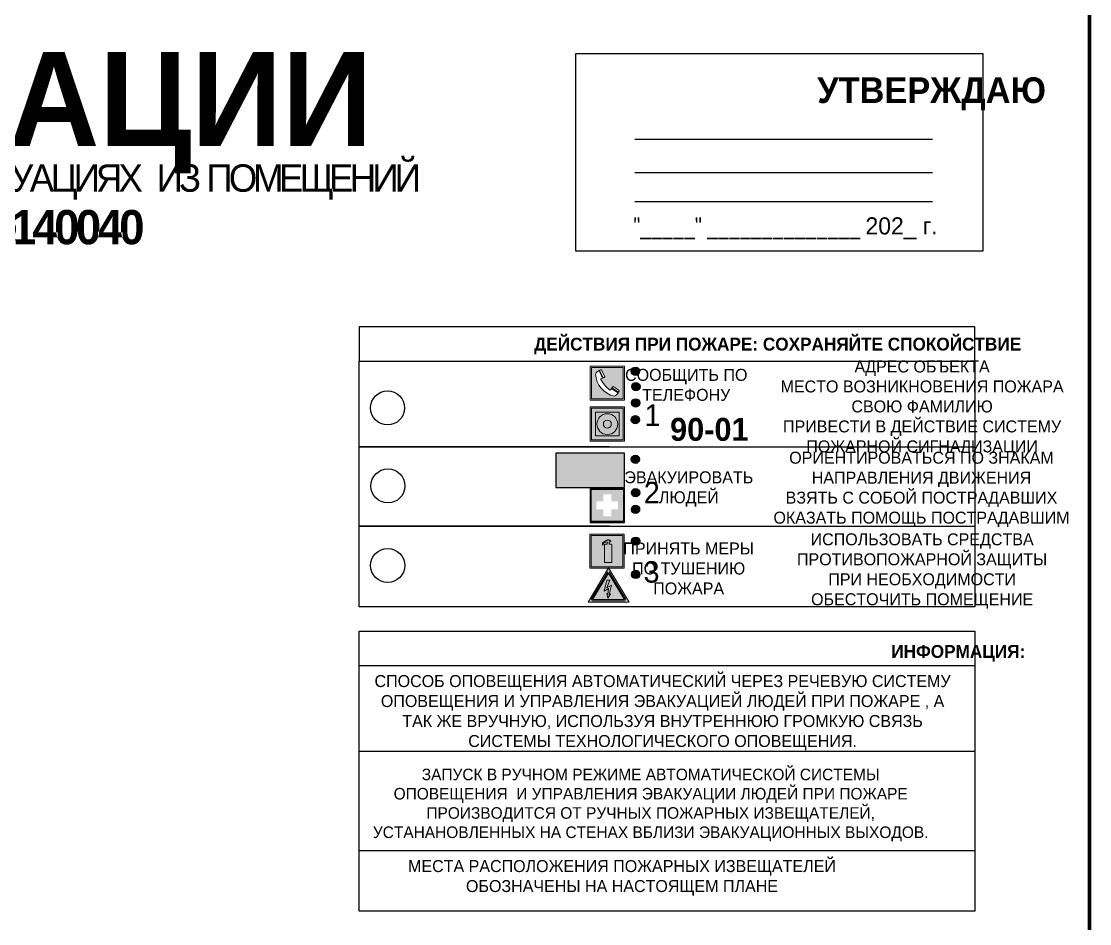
# Model space of a CAD drawing. Header units: millimetres. Extents: x 13114 to 67229, y 22859 to 38520.
# Drawn here: x 21395.9 to 21645.4, y 24843.8 to 25054.6 of the extents above; entities that cross this region are included whole.
import ezdxf

# ---------------------------------------------------------------- set-up
doc = ezdxf.new("R2010")
doc.units = ezdxf.units.MM
doc.styles.add('обычный', font='arial.ttf')

# ---------------------------------------------------------------- blocks, each defined once
blk = doc.blocks.new('A$C3E6D3DDE')
at = {"lineweight": 5}
h = blk.add_hatch(color=40, dxfattribs=at)
h.paths.add_polyline_path([(24.1, 1.45), (16.46, -11.35), (31.74, -11.35)])
h.paths.add_polyline_path([(24.09, -0.46), (30.03, -10.41), (18.14, -10.41)], flags=16)
h.paths.add_polyline_path([(24.54, -3.08), (23.41, -6.02), (25.13, -5.01), (24.33, -8.5), (24.82, -8.27), (23.79, -9.86), (23.4, -8.04), (23.8, -8.43), (24.04, -6.29), (22.39, -7.25), (23.44, -3.08)], flags=0)
h = blk.add_hatch(color=256, dxfattribs=at)
h.paths.add_polyline_path([(24.37, 0.03, 0.567511), (23.82, 0.03), (17.59, -10.4, 0.582454), (17.86, -10.88), (30.32, -10.88, 0.582149), (30.6, -10.4)])
h.paths.add_polyline_path([(24.09, -0.46), (18.14, -10.41), (30.03, -10.41)], flags=16)
h.paths.add_polyline_path([(24.54, -3.08), (23.41, -6.02), (25.13, -5.01), (24.33, -8.5), (24.82, -8.27), (23.79, -9.86), (23.4, -8.04), (23.8, -8.43), (24.04, -6.29), (22.39, -7.25), (23.44, -3.08)], flags=0)
h = blk.add_hatch(color=40, dxfattribs=at)
h.paths.add_polyline_path([(24.09, -0.46), (18.14, -10.41), (30.03, -10.41)])
h.paths.add_polyline_path([(24.82, -8.27), (23.79, -9.86), (23.4, -8.04), (23.8, -8.43), (24.04, -6.29), (22.39, -7.25), (23.44, -3.08), (24.54, -3.08), (23.41, -6.02), (25.13, -5.01), (24.33, -8.5)], flags=16)
at = {"color": 40, "lineweight": 5}
for p, q in [((16.46, -11.35), (24.1, 1.45)), ((24.1, 1.45), (31.74, -11.35))]:
    blk.add_line(p, q, dxfattribs=at)
at = {"lineweight": 5}
for p, q in [((17.59, -10.4), (23.82, 0.03)), ((24.37, 0.03), (30.6, -10.4)), ((18.14, -10.41), (24.09, -0.46)), ((23.44, -3.08), (22.39, -7.25)), ((23.41, -6.02), (24.54, -3.08)), ((24.54, -3.08), (23.44, -3.08)), ((24.09, -0.46), (30.03, -10.41)), ((22.39, -7.25), (24.04, -6.29)), ((25.13, -5.01), (23.41, -6.02)), ((24.04, -6.29), (23.8, -8.43)), ((24.33, -8.5), (25.13, -5.01)), ((17.86, -10.88), (30.32, -10.88)), ((18.14, -10.41), (30.03, -10.41)), ((23.8, -8.43), (23.4, -8.04)), ((23.4, -8.04), (23.79, -9.86)), ((23.79, -9.86), (24.82, -8.27)), ((24.82, -8.27), (24.33, -8.5))]:
    blk.add_line(p, q, dxfattribs=at)
at = {"color": 50, "lineweight": 5}
blk.add_line((31.74, -11.35), (16.46, -11.35), dxfattribs=at)
blk = doc.blocks.new('A$C456E1F9C')
at = {"lineweight": 5}
h = blk.add_hatch(color=242, dxfattribs=at)
h.paths.add_polyline_path([(0.51, -1.47), (0.51, -13.26), (12.29, -13.26), (12.29, -1.47)])
h.paths.add_polyline_path([(5.42, -4.95, -0.254479), (4.78, -5.4), (3.52, -2.53, -0.209735), (4.23, -2.4)], flags=16)
h.paths.add_polyline_path([(8.53, -8.6), (10.87, -10.17), (10.54, -10.76), (8.03, -9.13, -0.192251)], flags=16)
h.paths.add_polyline_path([(4.61, -5.49, 0.005518), (3.87, -5.72, 0.128647), (7.49, -10.01, 0.00809), (7.83, -9.33), (10.47, -10.97, -0.16736), (8.99, -12.25, -0.327862), (1.95, -3.95, -0.166952), (3.36, -2.62)], flags=16)
at = {"color": 242, "lineweight": 5}
for p, q in [((0, -13.77), (0, -0.97)), ((12.8, -0.97), (0, -0.97)), ((4.61, -5.49), (3.36, -2.62)), ((3.52, -2.53), (4.78, -5.4)), ((4.23, -2.4), (5.42, -4.95)), ((12.8, -13.77), (12.8, -0.97)), ((7.83, -9.33), (10.47, -10.97)), ((8.03, -9.13), (10.54, -10.76)), ((10.81, -10.12), (8.53, -8.6)), ((10.54, -10.76), (10.8, -10.3)), ((10.8, -10.3), (10.81, -10.12)), ((0, -13.77), (12.8, -13.77))]:
    blk.add_line(p, q, dxfattribs=at)
blk.add_lwpolyline([(0.51, -1.47), (12.29, -1.47), (12.29, -13.26), (0.51, -13.26)], close=True, dxfattribs=at)
for centre, radius, start, end in [((4.59, -5.34), 2.99, 114.2845, 152.1974), ((11.12, -3.31), 9.19, 183.9915, 256.6009), ((4.02, -3.27), 0.891, 76.3284, 123.7092), ((14.98, -39.1), 35.17, 107.1487, 108.4135), ((13.86, -0.94), 11.08, 205.5536, 234.8762), ((4.68, -4.59), 0.824, 276.9621, 334.0723), ((-13.31, 0.8), 23.44, 332.5487, 334.4027), ((8.94, -9.5), 0.989, 114.4092, 157.9388), ((7.87, -9.46), 3, 291.9291, 329.9329)]:
    blk.add_arc(centre, radius, start, end, dxfattribs=at)
blk = doc.blocks.new('A$C54414219')
at = {"true_color": 0xffffff}
h = blk.add_hatch(color=7, dxfattribs=at)
h.paths.add_polyline_path([(2.39, -9.45), (2.39, -18.3), (11.23, -18.3), (11.23, -9.45)], flags=0)
h.paths.add_polyline_path([(10.71, -13.87, -1), (2.92, -13.87, -1)], flags=0)
h.paths.add_polyline_path([(8.3, -13.87, -1), (5.33, -13.87, -1)], flags=0)
h.paths.add_polyline_path([(0.41, -7.47), (0.41, -20.27), (13.21, -20.27), (13.21, -7.47)])
h.paths.add_polyline_path([(0.92, -19.77), (12.71, -19.77), (12.71, -7.98), (0.92, -7.98)], flags=16)
h.paths.add_polyline_path([(11.23, -9.45), (11.23, -18.3), (2.39, -18.3), (2.39, -9.45)], flags=0)
at = {"lineweight": 5}
h = blk.add_hatch(color=242, dxfattribs=at)
h.paths.add_polyline_path([(12.71, -7.98), (0.92, -7.98), (0.92, -19.77), (12.71, -19.77)])
h.paths.add_polyline_path([(11.23, -18.3), (2.39, -18.3), (2.39, -9.45), (11.23, -9.45)], flags=16)
h.paths.add_polyline_path([(10.71, -13.87, -1), (2.92, -13.87, -1)], flags=0)
h.paths.add_polyline_path([(8.3, -13.87, -1), (5.33, -13.87, -1)], flags=0)
at = {"true_color": 0xffffff}
h = blk.add_hatch(color=7, dxfattribs=at)
h.paths.add_polyline_path([(2.39, -9.45), (2.39, -18.3), (11.23, -18.3), (11.23, -9.45)])
h.paths.add_polyline_path([(10.71, -13.87, -1), (2.92, -13.87, -1)], flags=16)
h.paths.add_polyline_path([(8.3, -13.87, -1), (5.33, -13.87, -1)], flags=0)
at = {"lineweight": 5}
h = blk.add_hatch(color=242, dxfattribs=at)
h.paths.add_polyline_path([(2.92, -13.87, 1), (10.71, -13.87, 1)])
h.paths.add_polyline_path([(8.3, -13.87, -1), (5.33, -13.87, -1)], flags=16)
at = {"color": 242, "lineweight": 5}
for p, q in [((0.41, -20.27), (0.41, -7.47)), ((0.41, -7.47), (13.21, -7.47)), ((0.41, -7.47), (13.21, -7.47)), ((13.21, -20.27), (13.21, -7.47)), ((0.41, -20.27), (13.21, -20.27))]:
    blk.add_line(p, q, dxfattribs=at)
for points in [[(0.92, -7.98), (12.71, -7.98), (12.71, -19.77), (0.92, -19.77)], [(2.39, -9.45), (11.23, -9.45), (11.23, -18.3), (2.39, -18.3)]]:
    blk.add_lwpolyline(points, close=True, dxfattribs=at)
for radius in [3.89, 1.49]:
    blk.add_circle((6.81, -13.87), radius, dxfattribs=at)
blk = doc.blocks.new('A$C32E8229D')
at = {"true_color": 0xffffff}
blk.add_hatch(color=7, dxfattribs=at).paths.add_polyline_path([(0, 0), (0, -8), (16, -8), (16, 0)])
h = blk.add_hatch(color=126)
h.paths.add_polyline_path([(0.2, -0.2), (15.8, -0.2), (15.8, -7.8), (0.2, -7.8)])
h.paths.add_polyline_path([(13.49, -2.05), (12.08, -2.05), (11.37, -2.63, 0.162397), (11.29, -2.84), (11.29, -3.63), (10.35, -3.63), (10.35, -4.05), (11.68, -4.05), (11.68, -3.48), (12.26, -4.28), (11.29, -5.1), (11.29, -6.78), (11.85, -6.78), (11.85, -5.44), (12.8, -4.64), (12.8, -5.94), (14.46, -5.94), (14.46, -5.39), (13.45, -5.39), (13.45, -3.97), (12.46, -2.59), (13.15, -2.59), (13.69, -3.34), (14.18, -3)], flags=16)
h.paths.add_polyline_path([(10.74, -1.82, 1), (11.8, -1.82, 1)], flags=16)
h.paths.add_polyline_path([(9.39, -3.59), (5.99, -3.59), (6.56, -3.03), (5.91, -3.03), (5.1, -3.83), (5.91, -4.64), (6.56, -4.64), (5.99, -4.09), (9.39, -4.09)], flags=16)
h.paths.add_polyline_path([(4.29, -1.08), (1.72, -1.08), (1.72, -6.6), (4.29, -6.6)], flags=16)
at = {"color": 126}
blk.add_lwpolyline([(16, -8), (0, -8), (0, 0), (16, 0)], close=True, dxfattribs=at)
blk = doc.blocks.new('A$C18900ED3')
h = blk.add_hatch(color=126)
h.paths.add_polyline_path([(-0.18, -0.18), (-7.02, -0.18), (-7.02, -7.02), (-0.18, -7.02)])
h.paths.add_polyline_path([(-5.89, -4.46), (-5.89, -2.77), (-4.46, -2.77), (-4.46, -1.31), (-2.77, -1.31), (-2.77, -2.77), (-1.33, -2.77), (-1.33, -4.46), (-2.77, -4.46), (-2.77, -5.89), (-4.46, -5.89), (-4.46, -4.46)], flags=16)
at = {"color": 126}
for p, q in [((-7.2, 0), (-7.2, -7.2)), ((0, 0), (-7.2, 0)), ((0, -7.2), (0, 0)), ((-7.02, -7.02), (-7.02, -0.18)), ((-7.02, -0.18), (-0.18, -0.18)), ((-0.18, -0.18), (-0.18, -7.02)), ((-7.2, -7.2), (0, -7.2)), ((-0.18, -7.02), (-7.02, -7.02))]:
    blk.add_line(p, q, dxfattribs=at)
blk = doc.blocks.new('A$C3AD82952')
at = {"true_color": 0xf5f5ff}
h = blk.add_hatch(color=7, dxfattribs=at)
h.dxf.hatch_style = 1
h.paths.add_polyline_path([(8.21, 8.73, 0.414214), (7.89, 9.05), (7.22, 9.05), (7.22, 9.92), (7.59, 9.92, 1), (7.57, 10.36), (7.22, 10.36), (7.22, 10.6), (6.43, 10.6), (6.43, 10.36), (6.01, 10.36), (4.74, 9.59), (4.74, 8.69), (4.98, 8.73), (4.98, 9.26), (6.12, 9.91), (6.43, 9.91), (6.43, 9.05), (5.76, 9.05, 0.414214), (5.44, 8.73), (5.44, 2.2), (8.21, 2.2)], flags=0)
h.paths.add_polyline_path([(12.8, 12.8), (0, 12.8), (0, 0), (12.8, 0)])
h.paths.add_polyline_path([(0.51, 12.29), (12.29, 12.29), (12.29, 0.51), (0.51, 0.51)], flags=16)
h.paths.add_polyline_path([(4.74, 9.59), (6.01, 10.36), (6.43, 10.36), (6.43, 10.6), (7.22, 10.6), (7.22, 10.36), (7.59, 10.36, -0.94586), (7.59, 9.92), (7.22, 9.92), (7.22, 9.05), (7.89, 9.05, -0.414214), (8.21, 8.73), (8.21, 2.2), (5.44, 2.2), (5.44, 8.73, -0.414214), (5.76, 9.05), (6.43, 9.05), (6.43, 9.91), (6.12, 9.91), (4.98, 9.26), (4.98, 8.73), (4.74, 8.69)], flags=0)
h = blk.add_hatch(color=242)
h.dxf.hatch_style = 1
h.paths.add_polyline_path([(12.29, 12.29), (0.51, 12.29), (0.51, 0.51), (12.29, 0.51)])
h.paths.add_polyline_path([(4.74, 8.69), (4.74, 9.59), (6.01, 10.36), (6.43, 10.36), (6.43, 10.6), (7.22, 10.6), (7.22, 10.36), (7.59, 10.36, -0.94586), (7.59, 9.92), (7.22, 9.92), (7.22, 9.05), (7.89, 9.05, -0.414214), (8.21, 8.73), (8.21, 2.2), (5.44, 2.2), (5.44, 8.73, -0.414214), (5.76, 9.05), (6.43, 9.05), (6.43, 9.91), (6.12, 9.91), (4.98, 9.26), (4.98, 8.73)], flags=16)
h = blk.add_hatch(color=7, dxfattribs=at)
h.dxf.hatch_style = 1
h.paths.add_polyline_path([(8.21, 8.73, 0.414214), (7.89, 9.05), (7.22, 9.05), (7.22, 9.92), (7.59, 9.92, 1), (7.57, 10.36), (7.22, 10.36), (7.22, 10.6), (6.43, 10.6), (6.43, 10.36), (6.01, 10.36), (4.74, 9.59), (4.74, 8.69), (4.98, 8.73), (4.98, 9.26), (6.12, 9.91), (6.43, 9.91), (6.43, 9.05), (5.76, 9.05, 0.414214), (5.44, 8.73), (5.44, 2.2), (8.21, 2.2)])
at = {"color": 242, "lineweight": 5}
for p, q in [((0, 0), (0, 12.8)), ((0, 12.8), (12.8, 12.8)), ((12.8, 0), (12.8, 12.8)), ((6.01, 10.36), (4.74, 9.59)), ((4.74, 9.59), (4.74, 8.69)), ((4.74, 8.69), (4.98, 8.73)), ((4.98, 9.26), (6.12, 9.91)), ((4.98, 8.73), (4.98, 9.26)), ((5.44, 2.2), (5.44, 8.73)), ((5.76, 9.05), (6.43, 9.05)), ((6.01, 10.36), (6.43, 10.36)), ((6.12, 9.91), (6.43, 9.91)), ((7.22, 10.6), (6.43, 10.6)), ((6.43, 10.6), (6.43, 10.36)), ((6.43, 9.91), (6.43, 9.05)), ((7.22, 10.36), (7.22, 10.6)), ((7.59, 10.36), (7.22, 10.36)), ((7.22, 9.05), (7.22, 9.92)), ((7.59, 9.92), (7.22, 9.92)), ((7.89, 9.05), (7.22, 9.05)), ((8.21, 2.2), (8.21, 8.73)), ((0, 0), (12.8, 0)), ((5.44, 2.2), (8.21, 2.2))]:
    blk.add_line(p, q, dxfattribs=at)
blk.add_lwpolyline([(0.51, 12.29), (12.29, 12.29), (12.29, 0.51), (0.51, 0.51)], close=True, dxfattribs=at)
for centre, radius, start, end in [((5.76, 8.73), 0.32, 90, 180), ((7.58, 10.14), 0.223, 273.1875, 86.8125), ((7.89, 8.73), 0.32, 0, 90)]:
    blk.add_arc(centre, radius, start, end, dxfattribs=at)

msp = doc.modelspace()

# ---------------------------------------------------------------- hatches: boundary and pattern name
at = {"lineweight": 0}
h = msp.add_hatch(color=256, dxfattribs=at)
h.dxf.hatch_style = 1
h.paths.add_polyline_path([(21538.32, 24972.83, 1), (21540.25, 24972.83, 1)])
h = msp.add_hatch(color=256, dxfattribs=at)
h.dxf.hatch_style = 1
h.paths.add_polyline_path([(21538.42, 24969.24, 1), (21540.35, 24969.24, 1)])
h = msp.add_hatch(color=256, dxfattribs=at)
h.dxf.hatch_style = 1
h.paths.add_polyline_path([(21538.38, 24965.43, 1), (21540.31, 24965.43, 1)])
h = msp.add_hatch(color=256, dxfattribs=at)
h.dxf.hatch_style = 1
h.paths.add_polyline_path([(21538.3, 24961.5, 1), (21540.23, 24961.5, 1)])
h = msp.add_hatch(color=256, dxfattribs=at)
h.dxf.hatch_style = 1
h.paths.add_polyline_path([(21538.31, 24952.23, 1), (21540.24, 24952.23, 1)])
h = msp.add_hatch(color=256, dxfattribs=at)
h.dxf.hatch_style = 1
h.paths.add_polyline_path([(21538.35, 24944.45, 1), (21540.28, 24944.45, 1)])
h = msp.add_hatch(color=256, dxfattribs=at)
h.dxf.hatch_style = 1
h.paths.add_polyline_path([(21538.34, 24940.55, 1), (21540.28, 24940.55, 1)])
h = msp.add_hatch(color=256, dxfattribs=at)
h.dxf.hatch_style = 1
h.paths.add_polyline_path([(21538.4, 24933.13, 1), (21540.33, 24933.13, 1)])
h = msp.add_hatch(color=256, dxfattribs=at)
h.dxf.hatch_style = 1
h.paths.add_polyline_path([(21538.41, 24925.36, 1), (21540.34, 24925.36, 1)])

# ---------------------------------------------------------------- linework, layer by layer
at = {"color": 6, "lineweight": 100}
msp.add_lwpolyline([(21045.35, 24671.92), (21645.35, 24671.92), (21645.35, 25066.92), (21045.35, 25066.92)], close=True, dxfattribs=at)
for points in [[(21525.41, 25047.09), (21620.41, 25047.09), (21620.41, 25000.89), (21525.41, 25000.89)], [(21474.77, 24975.18), (21618.54, 24975.18), (21618.54, 24983.23), (21474.77, 24983.23)], [(21474.77, 24975.18), (21618.54, 24975.18), (21618.54, 24917.78), (21474.77, 24917.78)]]:
    msp.add_lwpolyline(points, close=True)
for points in [[(21539.16, 25027.04), (21608.69, 25027.04)], [(21539.16, 25019.28), (21608.69, 25019.28)], [(21539.16, 25012.5), (21608.69, 25012.5)], [(21533.19, 24955.18), (21474.77, 24955.18), (21618.54, 24955.18)], [(21533.19, 24936.61), (21474.77, 24936.61), (21618.54, 24936.61)]]:
    msp.add_lwpolyline(points)
at = {"color": 0}
msp.add_lwpolyline([(21474.77, 24912.12), (21618.54, 24912.12), (21618.54, 24846.67), (21474.77, 24846.67)], close=True, dxfattribs=at)
for points in [[(21474.77, 24904.07), (21618.54, 24904.07)], [(21474.77, 24884.07), (21618.54, 24884.07)], [(21474.77, 24860.82), (21618.54, 24860.82)]]:
    msp.add_lwpolyline(points, dxfattribs=at)
for centre, radius in [((21539.28, 24972.83), 0.966), ((21539.39, 24969.24), 0.966), ((21481.4, 24964.26), 3.98), ((21539.35, 24965.43), 0.966), ((21539.26, 24961.5), 0.966), ((21539.28, 24952.23), 0.966), ((21481.49, 24946.03), 3.98), ((21539.32, 24944.45), 0.966), ((21539.31, 24940.55), 0.966), ((21539.37, 24933.13), 0.966), ((21481.43, 24927.45), 3.98), ((21539.37, 24925.36), 0.966)]:
    msp.add_circle(centre, radius)

# ---------------------------------------------------------------- block references
for name, p, xscale, yscale, zscale in [('A$C456E1F9C', (21528.73, 24974.64), 0.625, 0.625, 0.625), ('A$C54414219', (21528.47, 24969.15), 0.625, 0.625, 0.625), ('A$C18900ED3', (21536.73, 24945.51), 1.111111111007631, 1.111111111007631, 1.111111111007631), ('A$C3AD82952', (21528.67, 24926.78), 0.625, 0.625, 0.625), ('A$C3E6D3DDE', (21517.96, 24925.97), 0.625, 0.625, 0.625)]:
    msp.add_blockref(name, p, dxfattribs=dict(xscale=xscale, yscale=yscale, zscale=zscale))
at = {"xscale": -1}
msp.add_blockref('A$C32E8229D', (21536.73, 24953.66), dxfattribs=at)

# ---------------------------------------------------------------- texts
at = {"lineweight": 0, "style": 'обычный'}
for s, insert, char_height, width, attachment_point in [('{\\fProxima Nova Rg|b1|i0|c204|p2;ПЛАН ЭВАКУАЦИИ}', (21200.74, 25047.44), 22, 493.8901, 1), ('\\pi-18,l18,t18;{\\fProxima Nova Rg|b1|i0|c204|p2;УТВЕРЖДАЮ\\H1.1997x; }', (21608.45, 25037.63), 6, 126.6484, 5), ('{\\fArial Narrow|b0|i0|c204|p34;"_____" ______________ \\fProxima Nova Rg|b0|i0|c204|p2;202_ г. }', (21574.32, 25006.21), 4, 78.6503, 5), ('{\\fProxima Nova Rg|b1|i0|c204|p2;ДЕЙСТВИЯ ПРИ ПОЖАРЕ: СОХРАНЯЙТЕ СПОКОЙСТВИЕ\\H1.6644x; }', (21572.49, 24978.73), 3, 175.1736, 5), ('\\pi-8.4,l8.4,t8.4;{\\fProxima Nova Rg|b0|i0|c204|p2;АДРЕС ОБЪЕКТА\\PМЕСТО ВОЗНИКНОВЕНИЯ ПОЖАРА \\PСВОЮ ФАМИЛИЮ\\PПРИВЕСТИ В ДЕЙСТВИЕ СИСТЕМУ \\PПОЖАРНОЙ СИГНАЛИЗАЦИИ}', (21606.23, 24964.2), 2.8, 126.6484, 5), ('{\\fProxima Nova Rg|b0|i0|c204|p2;СООБЩИТЬ ПО \\PТЕЛЕФОНУ}', (21551.16, 24969.63), 2.8, 126.6484, 5), ('{\\fProxima Nova Rg|b0|i0|c204|p2;1\\H1.1667x; }', (21543.26, 24962.57), 5, 126.6484, 5), ('{\\fProxima Nova Rg|b1|i0|c204|p2;\\H1.0714x;90-01\\fProxima Nova Rg|b0|i0|c204|p2;\\H0.93331x; \\H1.3449x; }', (21556.54, 24959.21), 5, 126.6484, 5), ('\\pi-8.4,l8.4,t8.4;{\\fProxima Nova Rg|b0|i0|c204|p2;ОРИЕНТИРОВАТЬСЯ ПО ЗНАКАМ \\PНАПРАВЛЕНИЯ ДВИЖЕНИЯ\\PВЗЯТЬ С СОБОЙ ПОСТРАДАВШИХ\\PОКАЗАТЬ ПОМОЩЬ ПОСТРАДАВШИМ}', (21606.09, 24945.22), 2.8, 126.6484, 5), ('{\\fProxima Nova Rg|b0|i0|c204|p2;ЭВАКУИРОВАТЬ \\PЛЮДЕЙ}', (21551.76, 24945.31), 2.8, 126.6484, 5), ('{\\fProxima Nova Rg|b0|i0|c204|p2;2\\H1.1967x; }', (21543.11, 24944.48), 5, 126.6484, 5), ('\\pi-8.4,l8.4,t8.4;{\\fProxima Nova Rg|b0|i0|c204|p2;ИСПОЛЬЗОВАТЬ СРЕДСТВА \\PПРОТИВОПОЖАРНОЙ ЗАЩИТЫ \\PПРИ НЕОБХОДИМОСТИ \\PОБЕСТОЧИТЬ ПОМЕЩЕНИЕ}', (21606.24, 24926.15), 2.8, 126.6484, 5), ('{\\fProxima Nova Rg|b0|i0|c204|p2;ПРИНЯТЬ МЕРЫ \\PПО ТУШЕНИЮ \\PПОЖАРА}', (21551.72, 24926.73), 2.8, 126.6484, 5), ('{\\fProxima Nova Rg|b0|i0|c204|p2;3\\H1.1967x; }', (21543.05, 24925.91), 5, 126.6484, 5), ('{\\fProxima Nova Rg|b1|i0|c204|p2;ИНФОРМАЦИЯ:\\H1.1997x; }', (21614.68, 24906.93), 3, 175.1736, 5), ('{\\fProxima Nova Rg|b0|i0|c204|p2;СПОСОБ ОПОВЕЩЕНИЯ АВТОМАТИЧЕСКИЙ ЧЕРЕЗ РЕЧЕВУЮ СИСТЕМУ ОПОВЕЩЕНИЯ И УПРАВЛЕНИЯ ЭВАКУАЦИЕЙ ЛЮДЕЙ ПРИ ПОЖАРЕ , А ТАК ЖЕ ВРУЧНУЮ, ИСПОЛЬЗУЯ ВНУТРЕННЮЮ ГРОМКУЮ СВЯЗЬ СИСТЕМЫ ТЕХНОЛОГИЧЕСКОГО ОПОВЕЩЕНИЯ.}', (21545.63, 24893.03), 2.8, 137.0334, 5), ('{\\fProxima Nova Rg|b0|i0|c204|p2;\\P\\pt8.1;ЗАПУСК В РУЧНОМ РЕЖИМЕ АВТОМАТИЧЕСКОЙ СИСТЕМЫ ОПОВЕЩЕНИЯ  И УПРАВЛЕНИЯ ЭВАКУАЦИИ ЛЮДЕЙ ПРИ ПОЖАРЕ ПРОИЗВОДИТСЯ ОТ РУЧНЫХ ПОЖАРНЫХ ИЗВЕЩАТЕЛЕЙ, УСТАНАНОВЛЕННЫХ НА СТЕНАХ ВБЛИЗИ ЭВАКУАЦИОННЫХ ВЫХОДОВ. }', (21542.85, 24873.73), 2.7, 131.4512, 5), ('\\pt8.4;{\\fProxima Nova Rg|b0|i0|c204|p2;\\PМЕСТА РАСПОЛОЖЕНИЯ ПОЖАРНЫХ ИЗВЕЩАТЕЛЕЙ ОБОЗНАЧЕНЫ НА НАСТОЯЩЕМ ПЛАНЕ}', (21536.15, 24856.81), 2.8, 118.5618, 5)]:
    msp.add_mtext(s, dxfattribs=dict(at, insert=insert, char_height=char_height, width=width, attachment_point=attachment_point))
at = {"color": 0, "lineweight": 0, "insert": (21350.81, 25021.34), "char_height": 8, "width": 449.2158, "attachment_point": 5, "style": 'обычный'}
msp.add_mtext('{\\fArial Black|b1|i0|c204|p34;\\H2x;\\T0.85;  \\fArial Narrow|b0|i0|c204|p34;\\H0.8x;\\W0.9;\\P\\fProxima Nova Rg|b0|i0|c204|p2;\\H0.5x;\\W1;\\C256;ПРИ ПОЖАРЕ  ИЛИ ДРУГИХ ЧРЕЗВЫЧАЙНЫХ СИТУАЦИЯХ  ИЗ ПОМЕЩЕНИЙ \\fProxima Nova Rg|b1|i0|c204|p2;\\H1.25x;\\PЦЭО: \\fProxima Nova Rg|b1|i0|c0|p2; \\fProxima Nova Rg|b1|i0|c204|p2;ОЭсн УПИМ инв. №140040}', dxfattribs=at)

doc.saveas('drawing.dxf')
